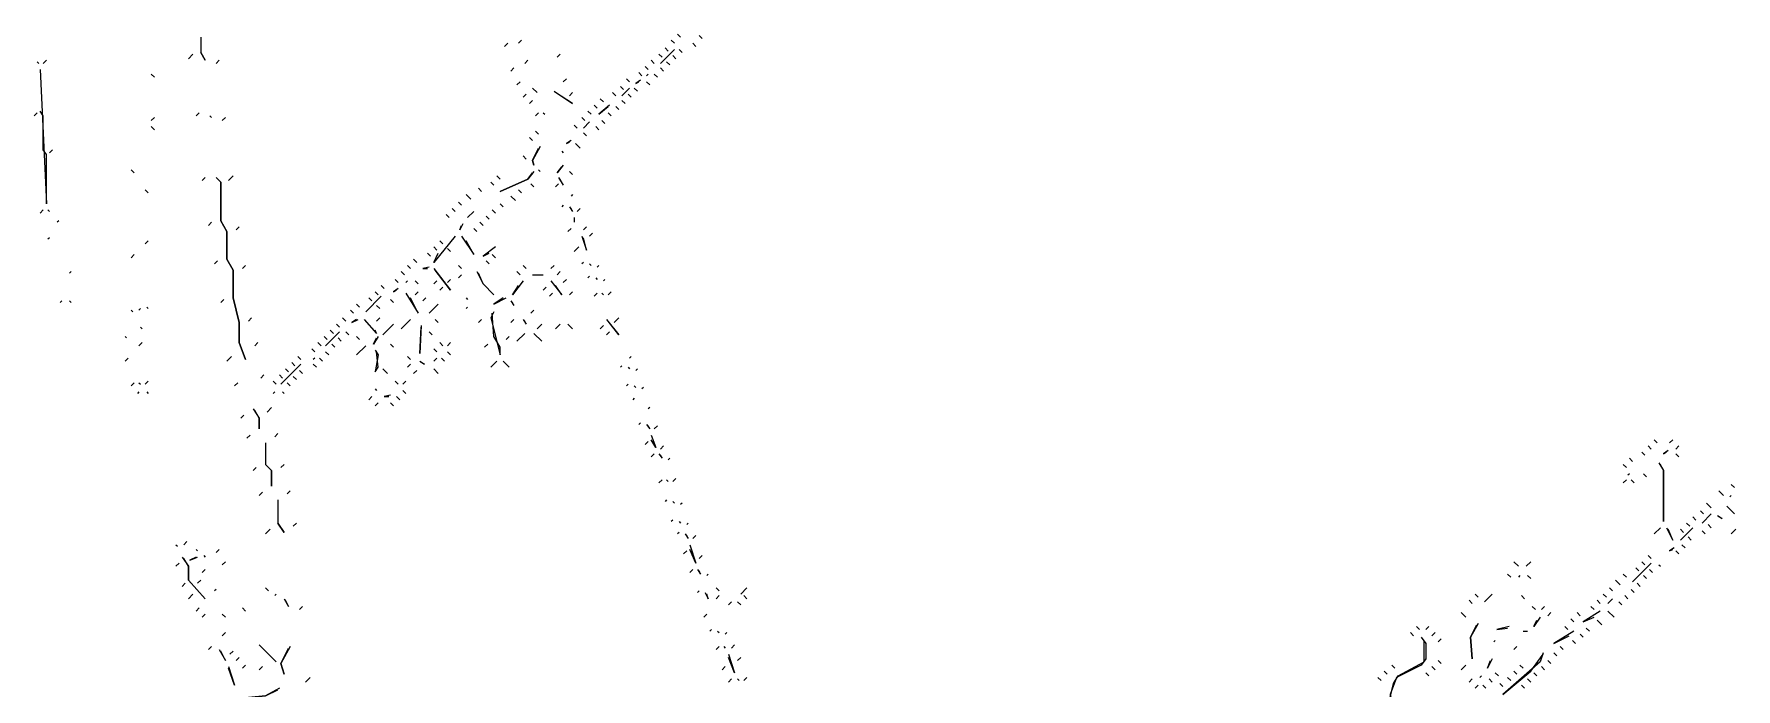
# Model space of a CAD drawing. Extents: x 1 to 2775, y -31 to 2075.
# Drawn here: x 1384.7 to 1568.5, y 828.6 to 899.3 of the extents above; entities that cross this region are included whole.
import ezdxf

# ---------------------------------------------------------------- set-up
doc = ezdxf.new("R2010")
doc.units = 0
doc.layers.add('LINEWORK', color=4, linetype='CONTINUOUS')

msp = doc.modelspace()

# ---------------------------------------------------------------- linework, layer by layer
at = {"layer": 'LINEWORK'}
for points in [[(1402.6667, 899), (1402.6667, 897.3333), (1403.1667, 896.5), (1402.6667, 897.3333)], [(1454.1667, 899.3333), (1454.5, 899)], [(1456.5, 899.1667), (1456.8333, 898.8333)], [(1401.8333, 897.1667), (1401.3333, 896.6667)], [(1435.8333, 898.3333), (1435.5, 898)], [(1437.3333, 898.6667), (1437, 898.3333)], [(1441.5, 897.1667), (1441.1667, 896.8333)], [(1452.1667, 897.1667), (1452.5, 896.8333)], [(1453.8333, 897.6667), (1452.3333, 896.1667)], [(1452.8333, 897.8333), (1453.1667, 897.5)], [(1453.5, 898.6667), (1453.8333, 898.3333)], [(1454.3333, 897.6667), (1454.6667, 897.3333)], [(1455.8333, 898.3333), (1456.1667, 898)], [(1385, 896.3333), (1385.1667, 896.1667)], [(1385.3333, 895.5), (1386, 881), (1386, 886.3333), (1385.6667, 886.8333), (1385.6667, 890.5), (1385.3333, 891)], [(1386, 896.5), (1385.6667, 896.1667)], [(1404.6667, 896.5), (1404.3333, 896.1667)], [(1436.5, 895.6667), (1436.1667, 895.3333)], [(1438, 896.5), (1437.6667, 896.1667)], [(1450.6667, 895.8333), (1451, 895.5)], [(1451.3333, 896.5), (1451.6667, 896.1667)], [(1452.3333, 895.6667), (1452.6667, 895.3333)], [(1453, 896.3333), (1453.3333, 896)], [(1453.6667, 897), (1454, 896.6667)], [(1397.3333, 895), (1397.6667, 894.6667)], [(1437.1667, 894.1667), (1436.8333, 893.8333)], [(1438.5, 893.5), (1439, 893)], [(1442.1667, 894.5), (1441.8333, 894.1667)], [(1448, 893.6667), (1448.3333, 893.3333)], [(1449, 893.5), (1448.1667, 892.6667)], [(1448.6667, 894.5), (1449, 894.1667)], [(1449.5, 893.5), (1449.8333, 893.1667)], [(1450.1667, 894.3333), (1449.6667, 894), (1450, 894.1667)], [(1450, 895.1667), (1450.3333, 894.8333)], [(1451, 895), (1450.8333, 894.8333)], [(1450.8333, 894.1667), (1451.1667, 893.8333)], [(1451.6667, 895), (1452, 894.6667)], [(1437.8333, 892.8333), (1437.5, 892.5)], [(1438.5, 892.1667), (1438.1667, 891.8333)], [(1440.8333, 893.1667), (1442.8333, 891.8333), (1441, 893)], [(1442.8333, 893), (1442.5, 892.6667)], [(1445.1667, 891.6667), (1445.5, 891.3333)], [(1446.8333, 891.6667), (1445.6667, 890.6667), (1446.6667, 891.5)], [(1445.8333, 892.3333), (1446.1667, 892)], [(1447.1667, 893), (1447.5, 892.6667)], [(1448.1667, 892.1667), (1448.5, 891.8333)], [(1448.8333, 892.8333), (1449.1667, 892.5)], [(1385, 890.8333), (1384.6667, 890.5)], [(1397.6667, 890.3333), (1397.3333, 890)], [(1402.5, 890.8333), (1402.1667, 890.5)], [(1403.6667, 890.5), (1403.8333, 890.3333)], [(1405.3333, 890.3333), (1405, 890)], [(1439.1667, 890.8333), (1438.8333, 890.5)], [(1439.6667, 890.8333), (1439.8333, 890.6667)], [(1443.8333, 890.3333), (1444.1667, 890)], [(1444.6667, 889.8333), (1444, 889.1667)], [(1444.5, 891), (1444.8333, 890.6667)], [(1446, 890), (1446.3333, 889.6667)], [(1446.6667, 890.8333), (1447, 890.5)], [(1447.5, 891.5), (1447.8333, 891.1667)], [(1397.3333, 889.3333), (1397.6667, 889)], [(1438.1667, 888.1667), (1438.5, 887.8333)], [(1438.8333, 888.8333), (1439.1667, 888.5)], [(1443, 889.5), (1443.3333, 889.1667)], [(1444, 888.6667), (1444.3333, 888.3333)], [(1445.3333, 889.3333), (1445.6667, 889)], [(1386.6667, 886.8333), (1386.3333, 886.5)], [(1437.5, 886.1667), (1437.8333, 885.8333)], [(1439.3333, 887.1667), (1438.5, 885.6667), (1438.6667, 885.1667), (1438.5, 885.6667), (1439.1667, 887)], [(1441.6667, 886.6667), (1441.8333, 886.5)], [(1442.6667, 887.8333), (1442.1667, 887.5), (1442.5, 887.6667)], [(1443.1667, 887.5), (1443.6667, 887)], [(1395.1667, 884.6667), (1395.5, 884.3333)], [(1438.6667, 884.5), (1438, 883.6667), (1435, 882.3333), (1438, 883.6667), (1438.5, 884.3333)], [(1439.1667, 884.6667), (1439.3333, 884.5)], [(1441.8333, 885.1667), (1441.1667, 884.3333), (1441.6667, 885)], [(1442.5, 884.5), (1442.8333, 884.1667)], [(1396.6667, 882.5), (1397, 882.1667)], [(1403.1667, 883.8333), (1402.8333, 883.5)], [(1404.3333, 883.8333), (1404.8333, 883.3333), (1404.8333, 879.1667), (1405.5, 878), (1405.5, 875), (1406.1667, 873.8333), (1406.1667, 870.8333), (1406.8333, 868.1667), (1406.8333, 866), (1407.5, 864.1667), (1406.8333, 866), (1406.8333, 868.1667), (1406.1667, 870.8333), (1406.1667, 873.8333), (1405.5, 875), (1405.5, 878), (1404.8333, 879.1667), (1404.8333, 883.3333)], [(1406.1667, 884), (1405.6667, 883.5)], [(1432.6667, 882.6667), (1433, 882.3333)], [(1434, 883.3333), (1434.3333, 883)], [(1434.6667, 884), (1435, 883.6667)], [(1437, 882.5), (1437.3333, 882.1667)], [(1438.3333, 883.1667), (1438.6667, 882.8333)], [(1441.3333, 883.1667), (1441, 882.8333)], [(1441.3333, 883.8333), (1441.8333, 883), (1441.5, 883.6667)], [(1430.5, 881.1667), (1430.8333, 880.8333)], [(1431.3333, 882), (1431.8333, 881.5)], [(1435, 881), (1435.3333, 880.6667)], [(1436.1667, 881.8333), (1436.6667, 881.3333)], [(1441.8333, 880.8333), (1441.6667, 880.6667)], [(1442.5, 880.6667), (1442.8333, 880.1667), (1442.6667, 880.5)], [(1442.8333, 882), (1442.6667, 881.8333)], [(1385.6667, 880.3333), (1385.3333, 880)], [(1386.1667, 880.3333), (1386.3333, 880.1667)], [(1387.3333, 879.1667), (1387.1667, 879)], [(1403.8333, 879), (1403.5, 878.6667)], [(1429.1667, 879.8333), (1429.5, 879.5)], [(1429.8333, 880.5), (1430.1667, 880.1667)], [(1431, 878.8333), (1430.6667, 878.1667), (1430.8333, 878.6667)], [(1432.1667, 880.1667), (1431.5, 879.5)], [(1432.8333, 879), (1433.1667, 878.6667)], [(1433.5, 879.6667), (1433.8333, 879.3333)], [(1434.1667, 880.3333), (1434.5, 880)], [(1443, 879.5), (1443, 879)], [(1443.6667, 880.5), (1443.3333, 880.1667)], [(1386.3333, 877.3333), (1386.1667, 877.1667)], [(1397, 877), (1396.6667, 876.6667)], [(1406.8333, 878.5), (1406.5, 878.1667)], [(1430.1667, 877.5), (1427.8333, 874.6667), (1428.3333, 875.6667)], [(1428.5, 877), (1428.8333, 876.6667)], [(1430.8333, 877.5), (1432.1667, 875.5), (1431.3333, 877)], [(1432.1667, 878.3333), (1432.5, 878)], [(1442.6667, 878.3333), (1442.3333, 878)], [(1443.8333, 877.5), (1444.3333, 876), (1444, 877.3333)], [(1444.3333, 878.5), (1444, 878.1667)], [(1445, 877.8333), (1444.6667, 877.5)], [(1395.5, 875.5), (1395.1667, 875.1667)], [(1427.1667, 875.6667), (1427.5, 875.3333)], [(1427.8333, 876.3333), (1428.1667, 876)], [(1429.3333, 876.1667), (1429.6667, 875.8333)], [(1434.5, 876.3333), (1433.1667, 875.3333), (1433.8333, 875.6667)], [(1434.1667, 875.5), (1434.5, 875.1667)], [(1443.5, 876.3333), (1443, 875.8333)], [(1388.6667, 873.6667), (1388.5, 873.5)], [(1404.5, 874.8333), (1404.1667, 874.5)], [(1407.5, 874.3333), (1407.1667, 874)], [(1424.3333, 873.6667), (1424.6667, 873.3333)], [(1425, 874.3333), (1425.3333, 874)], [(1425.6667, 875), (1426, 874.6667)], [(1427.3333, 874.1667), (1426.6667, 874), (1427.1667, 874)], [(1427.8333, 874), (1429.6667, 871.6667), (1428, 873.8333)], [(1430.5, 874.3333), (1430.8333, 874)], [(1430.8333, 873.3333), (1430.5, 873)], [(1432.5, 873.6667), (1433.1667, 872.3333), (1434.3333, 871.1667), (1433.1667, 872.3333), (1432.6667, 873.5)], [(1433.5, 874.8333), (1433.8333, 874.5)], [(1436.8333, 873.6667), (1437.1667, 873.3333)], [(1437.5, 874.3333), (1437.8333, 874)], [(1438.5, 873.3333), (1439.6667, 873.3333)], [(1440.8333, 874.3333), (1440.5, 874)], [(1441.5, 873.6667), (1441.1667, 873.3333)], [(1444, 874.6667), (1443.8333, 874.5)], [(1444.6667, 874.5), (1444.8333, 874.3333)], [(1445.6667, 874.3333), (1445.5, 874.1667)], [(1421.5, 871.5), (1421.8333, 871.1667)], [(1422.1667, 872.1667), (1422.5, 871.8333)], [(1424, 871.8333), (1423.5, 871.5), (1423.8333, 871.6667)], [(1423.6667, 872.8333), (1424, 872.5)], [(1425, 872.6667), (1424.8333, 872.5)], [(1425.8333, 872.6667), (1426.1667, 872.3333)], [(1426.1667, 871.5), (1425.8333, 871.1667)], [(1428.1667, 872.6667), (1427.8333, 872.3333)], [(1428.8333, 872), (1428.5, 871.6667)], [(1429.6667, 872.8333), (1429.3333, 872.5)], [(1437.5, 872.6667), (1436.3333, 871.1667), (1437, 872.1667)], [(1440, 872), (1439.6667, 871.6667)], [(1440.5, 872.6667), (1441.6667, 871.1667), (1441, 872.1667)], [(1442.1667, 872.8333), (1441.8333, 872.5)], [(1442.8333, 871.5), (1442.5, 871.1667)], [(1444.6667, 873.1667), (1444.5, 873)], [(1445.3333, 873), (1445.5, 872.8333)], [(1446.3333, 872.8333), (1446.1667, 872.6667)], [(1447, 871.5), (1446.6667, 871.1667)], [(1387.6667, 870.5), (1387.5, 870.3333)], [(1388.5, 870.5), (1388.6667, 870.3333)], [(1396.1667, 869.6667), (1396, 869.5)], [(1396.8333, 869.8333), (1397, 869.6667)], [(1405.1667, 870.6667), (1404.8333, 870.3333)], [(1419.5, 870.1667), (1419.8333, 869.8333)], [(1422.1667, 871), (1420.5, 869.3333)], [(1420.8333, 870.8333), (1421.1667, 870.5)], [(1421.6667, 870), (1422, 869.6667)], [(1423.1667, 870.6667), (1423.5, 870.3333)], [(1424.8333, 871.3333), (1426.1667, 869.1667), (1425.3333, 870.8333)], [(1427, 870.8333), (1426.6667, 870.5)], [(1428.3333, 870.1667), (1427.3333, 869.1667)], [(1431.3333, 870.8333), (1431.5, 870.6667)], [(1431.5, 869.8333), (1431.3333, 869.6667)], [(1435.3333, 870.8333), (1434.3333, 870.1667), (1435.6667, 870.8333)], [(1436.1667, 870.5), (1436.5, 870), (1436.3333, 870.3333)], [(1440.6667, 871.3333), (1440.3333, 871)], [(1445.5, 871.3333), (1445.1667, 871)], [(1446, 871.3333), (1446.1667, 871.1667)], [(1395.1667, 869.5), (1395.3333, 869.3333)], [(1408.1667, 868.6667), (1407.8333, 868.3333)], [(1417.3333, 868), (1417.6667, 867.6667)], [(1418, 868.6667), (1418.3333, 868.3333)], [(1418.8333, 869.5), (1419.1667, 869.1667)], [(1419.5, 868.5), (1419, 868.1667), (1419.6667, 868.5)], [(1420.3333, 868.5), (1421.6667, 867), (1421.5, 867.3333)], [(1422, 868.6667), (1421.6667, 868.3333)], [(1423.5, 868), (1422.3333, 866.8333)], [(1425.3333, 868.5), (1424.3333, 867.5)], [(1426.5, 867.8333), (1426.3333, 864.8333), (1426.5, 867.6667)], [(1428, 868.5), (1428.3333, 868.1667)], [(1433, 868.5), (1432.6667, 868.1667)], [(1434.3333, 869.3333), (1434, 868.6667), (1435, 864.6667), (1435, 865.5), (1434.3333, 866.6667), (1434.1667, 869.1667)], [(1436.5, 868.5), (1436.1667, 868.1667)], [(1437.5, 868.5), (1437.8333, 868), (1437.6667, 868.3333)], [(1438.6667, 869.5), (1438.3333, 869.1667)], [(1439.5, 868), (1439, 867.5)], [(1441.5, 868), (1441, 867.5)], [(1442.3333, 868), (1442.8333, 867.5)], [(1446.1667, 867.8333), (1445.8333, 867.5)], [(1446.5, 868.5), (1447.8333, 866.8333), (1446.6667, 868.3333)], [(1447.8333, 868.6667), (1447.3333, 868.1667)], [(1394.5, 866.6667), (1394.6667, 866.5)], [(1396.3333, 866), (1396, 865.6667)], [(1396.1667, 867.6667), (1396.3333, 867.5)], [(1408.8333, 866), (1408.5, 865.6667)], [(1415.3333, 866), (1415.6667, 865.6667)], [(1416, 866.6667), (1416.3333, 866.3333)], [(1417.6667, 867.1667), (1416.1667, 865.6667)], [(1416.6667, 867.3333), (1417, 867)], [(1417.5, 866.5), (1417.8333, 866.1667)], [(1418.3333, 867.1667), (1418.6667, 866.8333)], [(1419.5, 866.6667), (1419.8333, 866.3333)], [(1421.8333, 866.6667), (1421.3333, 865.8333), (1421.6667, 866.5)], [(1427.3333, 867.1667), (1427.6667, 866.8333)], [(1428.5, 866), (1428.8333, 865.6667)], [(1429.6667, 866), (1429.3333, 865.6667)], [(1436, 866.6667), (1435.6667, 866.3333)], [(1437.6667, 867), (1436.8333, 866.1667)], [(1438.6667, 867), (1439.5, 866.1667)], [(1446.8333, 867.1667), (1446.5, 866.8333)], [(1394.8333, 864.3333), (1394.5, 864)], [(1406, 864.5), (1405.5, 864)], [(1413.1667, 864.5), (1413.5, 864.1667)], [(1414.6667, 865.3333), (1415, 865)], [(1415, 864.3333), (1414.8333, 864.1667)], [(1415.5, 864.3333), (1415.8333, 864)], [(1416.1667, 865), (1416.5, 864.6667)], [(1416.8333, 865.8333), (1417.1667, 865.5)], [(1420.5, 865.6667), (1419.5, 864.6667)], [(1421.5, 865.1667), (1421.8333, 864.6667), (1421.5, 862.8333), (1421.8333, 863.3333), (1421.6667, 865)], [(1423.1667, 865.8333), (1423.5, 865.5)], [(1425, 864.5), (1425.3333, 864.1667)], [(1427.8333, 865.3333), (1428.1667, 865)], [(1428.1667, 864.3333), (1427.8333, 864)], [(1428.6667, 864.3333), (1429, 864)], [(1429.3333, 865), (1429.6667, 864.6667)], [(1433.6667, 865.8333), (1433.3333, 865.5)], [(1449.1667, 864.5), (1449, 864.3333)], [(1409.5, 862.5), (1409.1667, 862.1667)], [(1411.1667, 862.5), (1411.5, 862.1667)], [(1413.5, 863.6667), (1411.3333, 861.5)], [(1411.8333, 863.1667), (1412.1667, 862.8333)], [(1412.5, 863.8333), (1412.8333, 863.5)], [(1412.6667, 862.3333), (1413, 862)], [(1413.3333, 863), (1413.6667, 862.6667)], [(1414.8333, 863.6667), (1415.1667, 863.3333)], [(1422.3333, 863.1667), (1422.8333, 862.6667)], [(1425.3333, 863.6667), (1425, 863.3333)], [(1426, 863), (1425.6667, 862.6667)], [(1426.3333, 864), (1426.8333, 863.6667), (1426.5, 863.8333)], [(1427.8333, 863.1667), (1428.3333, 862.6667)], [(1434.6667, 864), (1434, 863.3333)], [(1435.3333, 864), (1436, 863.3333)], [(1448.1667, 863.5), (1448, 863.3333)], [(1448.8333, 863.3333), (1449, 863.1667)], [(1449.8333, 863.1667), (1449.6667, 863)], [(1395.5, 861.6667), (1395.1667, 861.3333)], [(1396, 860.6667), (1395.8333, 860.5)], [(1396, 861.6667), (1396.1667, 861.5)], [(1397, 861.8333), (1396.6667, 861.5)], [(1396.8333, 860.6667), (1397, 860.5)], [(1406.6667, 861.6667), (1406.3333, 861.3333)], [(1410.5, 861.8333), (1410.8333, 861.5)], [(1410.6667, 860.6667), (1410.5, 860.5)], [(1411.5, 860.6667), (1411.6667, 860.5)], [(1412, 861.6667), (1412.3333, 861.3333)], [(1421.5, 861), (1421.6667, 860.8333)], [(1423.6667, 861.8333), (1424, 861.5)], [(1424.8333, 861.8333), (1424.5, 861.5)], [(1424.5, 860.8333), (1424.8333, 860.5)], [(1448.8333, 861.5), (1448.6667, 861.3333)], [(1449.5, 861.3333), (1449.6667, 861.1667)], [(1450.5, 861.1667), (1450.3333, 861)], [(1408.3333, 858.8333), (1409, 857.8333), (1409, 856.6667), (1409, 857.8333), (1408.5, 858.6667)], [(1410.3333, 859), (1409.8333, 858.5)], [(1421.1667, 860.1667), (1420.8333, 859.8333)], [(1421.8333, 859.5), (1421.5, 859.1667)], [(1423.1667, 860.3333), (1422.5, 860.1667), (1423, 860.1667)], [(1423.1667, 859.5), (1423.5, 859.1667)], [(1423.8333, 860.1667), (1424.1667, 859.8333)], [(1449.5, 860), (1449.3333, 859.8333)], [(1451.1667, 859), (1451, 858.8333)], [(1407.3333, 858.1667), (1407, 857.8333)], [(1450.1667, 857.3333), (1450, 857.1667)], [(1450.8333, 857.1667), (1451.1667, 856.6667), (1451, 857)], [(1452, 857), (1451.6667, 856.6667)], [(1408, 856), (1407.6667, 855.6667)], [(1409.6667, 855.1667), (1409.6667, 852.8333), (1410.3333, 852.1667), (1410.3333, 850.5), (1410.3333, 852.1667), (1409.6667, 852.8333)], [(1411, 856.1667), (1410.6667, 855.8333)], [(1451, 855.3333), (1450.6667, 855)], [(1451.3333, 856), (1451.8333, 854.6667), (1451.3333, 855.5)], [(1452.6667, 854.8333), (1452.3333, 854.5)], [(1559, 854.8333), (1559.3333, 854.5)], [(1559.6667, 855.5), (1560, 855.1667)], [(1561.6667, 855.5), (1561.3333, 855.1667)], [(1562.3333, 854.8333), (1562, 854.5)], [(1451.6667, 854), (1451.3333, 853.6667)], [(1452.1667, 854), (1452.5, 853.5), (1452.3333, 853.8333)], [(1453.3333, 853.5), (1453.1667, 853.3333)], [(1557, 853.5), (1557.3333, 853.1667)], [(1558.3333, 854.1667), (1558.6667, 853.8333)], [(1560.1667, 853), (1560.6667, 852.1667), (1560.6667, 846.6667), (1560.6667, 852.1667), (1560.3333, 852.8333)], [(1561.1667, 854.3333), (1560.6667, 854), (1561, 854.1667)], [(1562, 854), (1562.3333, 853.6667)], [(1408.6667, 852.5), (1408.3333, 852.1667)], [(1411.6667, 852.8333), (1411.3333, 852.5)], [(1452.5, 851.1667), (1452.1667, 850.8333)], [(1453, 851.1667), (1453.1667, 851)], [(1454, 851.3333), (1453.6667, 851)], [(1556.3333, 852.8333), (1556.6667, 852.5)], [(1556.6667, 851.1667), (1556.3333, 850.8333)], [(1557, 851.8333), (1556.8333, 851.6667)], [(1557.1667, 851.1667), (1557.5, 850.8333)], [(1558.5, 851.8333), (1558.8333, 851.5)], [(1409.3333, 849.8333), (1409, 849.5)], [(1412.3333, 850), (1412, 849.6667)], [(1566.6667, 850), (1567.1667, 849.5)], [(1568, 849.5), (1567.8333, 849.3333)], [(1568, 850.6667), (1568.3333, 850.3333)], [(1411, 849), (1411, 846.5), (1411.6667, 845.5), (1411, 846.5)], [(1453, 849), (1452.8333, 848.8333)], [(1453.6667, 848.8333), (1453.8333, 848.6667)], [(1454.6667, 848.6667), (1454.5, 848.5)], [(1564.6667, 847.8333), (1565, 847.5)], [(1565.8333, 847.5), (1564.8333, 846.5)], [(1565.3333, 848.6667), (1565.8333, 848.1667)], [(1567.5, 848.3333), (1568.3333, 847.5)], [(1410.1667, 845.8333), (1409.6667, 845.3333)], [(1413, 846.5), (1412.6667, 846.1667)], [(1453.6667, 846.8333), (1453.5, 846.6667)], [(1454.3333, 846.6667), (1454.5, 846.5)], [(1455.3333, 846.5), (1455.1667, 846.3333)], [(1560.3333, 846), (1559.6667, 845.3333)], [(1561, 846), (1561.6667, 844.6667), (1561.1667, 845.8333)], [(1563.8333, 846), (1562.5, 844.6667)], [(1562.5, 845.8333), (1562.8333, 845.5)], [(1563.1667, 846.5), (1563.5, 846.1667)], [(1563.8333, 847.1667), (1564.1667, 846.8333)], [(1564.8333, 845.6667), (1565.1667, 845.3333)], [(1565.5, 846.3333), (1565.8333, 846)], [(1566.5, 847.3333), (1567, 847), (1566.6667, 847.1667)], [(1568.5, 845.8333), (1568, 845.3333)], [(1400, 844.1667), (1400.1667, 844)], [(1401.1667, 844.5), (1400.8333, 844.1667)], [(1454.3333, 845.5), (1454.1667, 845.3333)], [(1455, 845.3333), (1455.3333, 844.8333), (1455.1667, 845.1667)], [(1455.5, 844.1667), (1456.1667, 842.1667), (1455.5, 843.6667)], [(1456.1667, 845.1667), (1455.8333, 844.8333)], [(1561.8333, 843.8333), (1561.3333, 843.5), (1561.6667, 843.6667)], [(1562.6667, 844.1667), (1563, 843.8333)], [(1563.3333, 845), (1563.6667, 844.6667)], [(1400.3333, 842.1667), (1400, 841.8333)], [(1400.6667, 842.8333), (1401.3333, 841.8333), (1401.3333, 840.3333), (1403.1667, 838.3333), (1401.3333, 840.3333), (1401.3333, 841.8333), (1400.8333, 842.6667)], [(1402.1667, 842.8333), (1401.5, 842.5), (1402.3333, 842.8333)], [(1402.1667, 843.6667), (1402.3333, 843.5)], [(1403, 843), (1403.1667, 842.8333)], [(1404.6667, 843.6667), (1404.3333, 843.3333)], [(1405.3333, 842.3333), (1405, 842)], [(1455.1667, 843.5), (1454.8333, 843.1667)], [(1456.8333, 843), (1456.5, 842.6667)], [(1544.5, 842.3333), (1545, 841.8333)], [(1546.3333, 842.3333), (1545.8333, 841.8333)], [(1559.3333, 842.1667), (1557.3333, 840.1667)], [(1558.3333, 842.3333), (1558.6667, 842)], [(1559, 843), (1559.3333, 842.6667)], [(1560.1667, 842), (1560.3333, 841.8333)], [(1562, 843.5), (1562.3333, 843.1667)], [(1402.6667, 840.3333), (1402.3333, 840)], [(1403.1667, 841.5), (1402.8333, 841.1667)], [(1455.8333, 841.5), (1455.5, 841.1667)], [(1456.3333, 841.5), (1456.6667, 841), (1456.5, 841.3333)], [(1457.5, 841), (1457.3333, 840.8333)], [(1543.8333, 841), (1544.1667, 840.6667)], [(1545.1667, 840.8333), (1545, 840.6667)], [(1546, 840.8333), (1546.3333, 840.5)], [(1555.5, 840.3333), (1556, 839.8333)], [(1556.3333, 841), (1556.6667, 840.6667)], [(1557.6667, 841.6667), (1558, 841.3333)], [(1558.5, 840.8333), (1558.8333, 840.5)], [(1559.1667, 841.5), (1559.5, 841.1667)], [(1401, 840), (1400.6667, 839.6667)], [(1401.8333, 838.8333), (1401.3333, 838.3333)], [(1404.3333, 839.3333), (1404.1667, 839.1667)], [(1409.6667, 839.5), (1410, 839.1667)], [(1410.8333, 838.8333), (1410.6667, 838.6667)], [(1411.6667, 838.3333), (1412.1667, 837.5), (1411.8333, 838.1667)], [(1456.5, 839.1667), (1456.3333, 839)], [(1457.1667, 839), (1457.5, 838.3333), (1457.3333, 838.8333)], [(1458.3333, 839.5), (1458.6667, 839.1667)], [(1458.6667, 838.6667), (1458.3333, 838.3333)], [(1461.6667, 839.5), (1461, 838.8333)], [(1461.3333, 838.6667), (1461.6667, 838.3333)], [(1540.3333, 838.8333), (1540.6667, 838.5)], [(1542.1667, 838.8333), (1541.3333, 838)], [(1545.3333, 838.6667), (1545.6667, 838.3333)], [(1554.1667, 838.8333), (1554.5, 838.5)], [(1555.1667, 838.3333), (1554.6667, 837.8333)], [(1554.8333, 839.5), (1555.1667, 839.1667)], [(1556.5, 838.6667), (1556.8333, 838.3333)], [(1557.1667, 839.3333), (1557.5, 839)], [(1557.8333, 840), (1558.1667, 839.6667)], [(1402.5, 837.3333), (1402.1667, 837)], [(1403.1667, 836.6667), (1402.8333, 836.3333)], [(1405, 836.6667), (1405.3333, 836.3333)], [(1407.1667, 837.3333), (1407.5, 837)], [(1413.6667, 837.5), (1413.3333, 837.1667)], [(1457.3333, 836.6667), (1457, 836.3333)], [(1460, 838), (1459.6667, 837.6667)], [(1460.6667, 838), (1461, 837.6667)], [(1538.8333, 836.8333), (1539.3333, 836.3333)], [(1539.6667, 838.1667), (1540, 837.8333)], [(1546.5, 837.5), (1546.8333, 837.1667)], [(1547.8333, 837.5), (1547.5, 837.1667)], [(1548.5, 836.8333), (1548.1667, 836.5)], [(1551.3333, 836.8333), (1551.6667, 836.5)], [(1553.8333, 837), (1552, 835.8333), (1553.1667, 836.3333)], [(1552.8333, 837.5), (1553.1667, 837.1667)], [(1553.5, 838.1667), (1553.8333, 837.8333)], [(1554.6667, 837), (1555.3333, 836.3333)], [(1555.8333, 838), (1556.1667, 837.6667)], [(1405.3333, 834.6667), (1405, 834.3333)], [(1457.8333, 835), (1457.6667, 834.8333)], [(1458.5, 834.8333), (1458.6667, 834.6667)], [(1459.5, 834.6667), (1459.3333, 834.5)], [(1533.3333, 834.6667), (1533.6667, 834.3333)], [(1534, 835.3333), (1534.3333, 835)], [(1535.3333, 835.3333), (1535, 835)], [(1536, 834.6667), (1535.6667, 834.3333)], [(1540.6667, 835.6667), (1539.8333, 834.1667), (1540, 831.8333), (1539.8333, 834.1667), (1540.5, 835.5)], [(1544, 835.3333), (1542.6667, 835), (1543.8333, 835.1667)], [(1545.5, 834.8333), (1546, 834.8333)], [(1547.3333, 836.3333), (1546.6667, 835.3333), (1547, 836)], [(1551, 834.8333), (1548.8333, 833.5), (1550.5, 834.3333)], [(1550, 835.3333), (1550.3333, 835)], [(1550.6667, 836.1667), (1551, 835.8333)], [(1552.3333, 835.1667), (1552.6667, 834.8333)], [(1553.5, 836), (1554, 835.5)], [(1403.8333, 833.1667), (1403.5, 832.8333)], [(1404.6667, 832.8333), (1405.3333, 831.6667), (1404.8333, 832.6667)], [(1409, 833.3333), (1410.8333, 831.5)], [(1412.3333, 833.1667), (1411.3333, 831.3333), (1411.6667, 830.1667), (1411.3333, 831.3333), (1412.1667, 833)], [(1458.6667, 833.1667), (1458.3333, 832.8333)], [(1459.1667, 833.1667), (1459.3333, 833)], [(1460.3333, 833.3333), (1460, 833)], [(1534.5, 834.1667), (1535, 833.5), (1535, 831.8333), (1534.5, 831.1667), (1531.8333, 829.8333), (1531.1667, 828), (1531.5, 826.5), (1531.1667, 827.6667), (1531.5, 829.1667), (1532, 830), (1534.8333, 831.5), (1534.8333, 833.8333)], [(1536.6667, 834), (1536.3333, 833.6667)], [(1542.5, 833.8333), (1542.3333, 833.6667)], [(1544.8333, 833.1667), (1544.5, 832.8333)], [(1549.5, 833.1667), (1549.8333, 832.8333)], [(1550.8333, 833.8333), (1551.1667, 833.5)], [(1551.6667, 834.5), (1552, 834.1667)], [(1405.6667, 831), (1406.3333, 829), (1405.6667, 830.8333)], [(1406.1667, 832.6667), (1405.8333, 832.3333)], [(1406.8333, 832), (1406.5, 831.6667)], [(1407.5, 831.1667), (1407.1667, 830.8333)], [(1409.3333, 831), (1409, 830.6667)], [(1459.3333, 831), (1459, 830.6667)], [(1459.6667, 832.3333), (1460.3333, 830.3333), (1459.6667, 832)], [(1461, 832), (1460.6667, 831.6667)], [(1531.3333, 831.1667), (1531.6667, 830.8333)], [(1535.6667, 831), (1536, 830.6667)], [(1536.3333, 831.6667), (1536.6667, 831.3333)], [(1539.3333, 831.1667), (1538.8333, 830.6667)], [(1542.1667, 831.8333), (1541.6667, 830.8333), (1542, 831.6667)], [(1547.6667, 832.5), (1547.3333, 831.5), (1543.3333, 828), (1546.3333, 830.5), (1547.6667, 832.3333)], [(1545.1667, 831.1667), (1545.5, 830.8333)], [(1547.5, 831), (1547.8333, 830.6667)], [(1548.1667, 831.6667), (1548.5, 831.3333)], [(1548.8333, 832.5), (1549.1667, 832.1667)], [(1414.5, 829.8333), (1414, 829.3333)], [(1460, 829.6667), (1459.6667, 829.3333)], [(1460.6667, 829.6667), (1460.8333, 829.5)], [(1461.6667, 829.8333), (1461.3333, 829.5)], [(1529.8333, 829.8333), (1530.1667, 829.5)], [(1530.5, 830.5), (1530.8333, 830.1667)], [(1535, 830.3333), (1535.3333, 830)], [(1540, 829.6667), (1539.6667, 829.3333)], [(1541, 830), (1540.8333, 829.8333)], [(1541.8333, 829.6667), (1542.1667, 829.3333)], [(1542.5, 830.3333), (1542.8333, 830)], [(1543, 829.1667), (1543.3333, 828.8333)], [(1543.8333, 829.8333), (1544.1667, 829.5)], [(1544.5, 830.5), (1544.8333, 830.1667)], [(1546, 829.6667), (1546.3333, 829.3333)], [(1546.6667, 830.3333), (1547, 830)], [(1411.1667, 828.6667), (1409.6667, 827.8333), (1407.8333, 827.6667), (1409.6667, 827.8333), (1411, 828.5)], [(1540.6667, 829), (1540.3333, 828.6667)], [(1541.1667, 829), (1541.5, 828.6667)], [(1545.3333, 829), (1545.6667, 828.6667)]]:
    msp.add_lwpolyline(points, dxfattribs=at)

doc.saveas('drawing.dxf')
